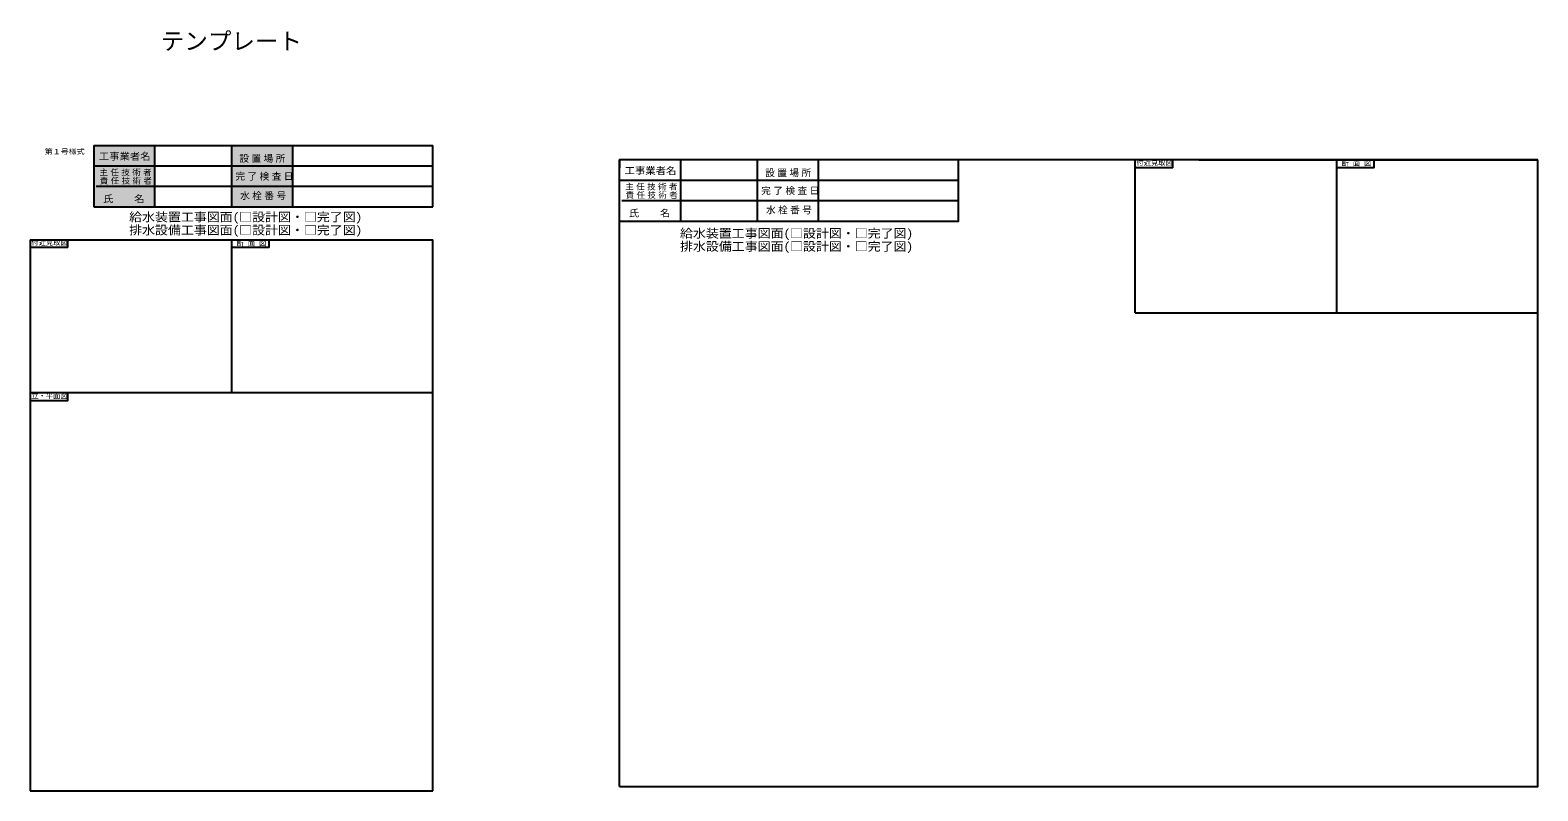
# Model space of a CAD drawing. Units: millimetres on the paper, enlarged 200 times, with parts at other scales. Extents: x -68086 to 61897, y -70419 to 69803.
# Drawn here: x -67334 to 60732, y 5211 to 69803 of the extents above; entities that cross this region are included whole.
import ezdxf
from ezdxf.enums import TextEntityAlignment as Align

# ---------------------------------------------------------------- set-up
doc = ezdxf.new("R2010")
doc.units = ezdxf.units.MM
doc.header["$LTSCALE"] = 200
doc.layers.add('0-0_芯', color=7, linetype='Continuous', lineweight=25)
doc.layers.add('1-0_芯', color=7, linetype='Continuous')
doc.styles.add('ＭＳ 明朝', font='')
doc.styles.get('ＭＳ 明朝').set_extended_font_data('MS Mincho')

msp = doc.modelspace()

# ---------------------------------------------------------------- linework, layer by layer
at = {"layer": '0-0_芯'}
for p, q in [((-61934.1, 60010.8), (-33134.1, 60010.8)), ((-61934.1, 60010.8), (-61934.1, 54810.8)), ((-56734.1, 54810.8), (-56734.1, 60010.8)), ((-50234.1, 60010.8), (-50234.1, 54810.8)), ((-45034.1, 54810.8), (-45034.1, 60010.8)), ((-33134.1, 54810.8), (-33134.1, 60010.8)), ((-61934.1, 58277.5), (-33134.1, 58277.5)), ((-17271, 5568.8), (-17271, 58792.7)), ((-12071, 53592.7), (-12071, 58792.7)), ((-5571, 58792.7), (-5571, 53592.7)), ((-371, 53592.7), (-371, 58792.7)), ((26531.6, 45792.7), (26531.6, 58792.7)), ((29731.6, 58126.1), (26531.6, 58126.1)), ((29731.6, 58126.1), (29731.6, 58792.7)), ((31931.6, 58792.7), (60731.6, 58792.7)), ((46831.6, 58126.1), (43631.6, 58126.1)), ((46831.6, 58126.1), (46831.6, 58792.7)), ((60731.6, 53592.7), (60731.6, 58792.7)), ((-61734.1, 56544.1), (-33134.1, 56544.1)), ((-17071, 55326), (11529, 55326)), ((-61934.1, 54810.8), (-33134.1, 54810.8)), ((-67334.1, 52010.8), (-33134.1, 52010.8)), ((-67334.1, 52010.8), (-50234.1, 52010.8)), ((-67334.1, 52010.8), (-67334.1, 5210.8)), ((-64134.1, 51344.2), (-67334.1, 51344.2)), ((-64134.1, 51344.2), (-64134.1, 52010.8)), ((-47034.1, 51344.2), (-50234.1, 51344.2)), ((-47034.1, 51344.2), (-47034.1, 52010.8)), ((-33134.1, 5210.8), (-33134.1, 52010.8)), ((26531.6, 45792.7), (60731.6, 45792.7)), ((-33134.1, 39010.8), (-67334.1, 39010.8)), ((-67334.1, 38344.2), (-67134.1, 38344.2)), ((-67334.1, 5210.8), (-33134.1, 5210.8))]:
    msp.add_line(p, q, dxfattribs=at)
at = {"layer": '0-0_芯', "color": 2, "lineweight": 9}
for p, q in [((-50234.1, 60010.8), (-45034.1, 60010.8)), ((43631.6, 58792.7), (48831.6, 58792.7))]:
    msp.add_line(p, q, dxfattribs=at)
at = {"layer": '0-0_芯'}
for points in [[(-17271, 5568.8), (60731.6, 5568.8), (60731.6, 58792.7)], [(60731.6, 58792.7), (-17271, 58792.7), (-17271, 58126.1)], [(-17271, 53592.7), (11529, 53592.7), (11529, 58792.7)], [(43631.6, 58792.7), (43631.6, 58487.8), (43631.6, 45792.7)], [(-17255.3, 57059.3), (-17271, 57059.3), (11529, 57059.3)], [(-50234.1, 52010.8), (-50234.1, 51705.9), (-50234.1, 39010.8)], [(-67334.1, 39010.8), (-67334.1, 38344.2), (-64134.1, 38344.2), (-64134.1, 39010.8)]]:
    msp.add_lwpolyline(points, dxfattribs=at)
at = {"layer": '0-0_芯', "color": 1}
for points in [[(-61934.1, 60010.8), (-56734.1, 60010.8), (-61934.1, 54810.8), (-56734.1, 54810.8)], [(-50234.1, 60010.8), (-45034.1, 60010.8), (-50234.1, 54810.8), (-45034.1, 54810.8)]]:
    msp.add_solid(points, dxfattribs=at)

# ---------------------------------------------------------------- texts
at = {"layer": '0-0_芯', "style": 'ＭＳ 明朝'}
for s, height, p in [('テンプレート', 1466, (-56238.8, 67702)), ('付近見取図', 439.9, (26634, 58200)), ('断 面 図', 439.9, (44055.5, 58157.5)), ('付近見取図', 439.9, (-67231.6, 51418.2)), ('断 面 図', 439.9, (-49810.1, 51375.6)), ('立・平面図', 439.9, (-67237.8, 38403.3))]:
    msp.add_text(s, height=height, dxfattribs=at).set_placement(p, align=Align.BOTTOM_LEFT)
at = {"layer": '0-0_芯', "style": 'ＭＳ 明朝', "width": 1.1}
for s, height, p in [('第１号様式', 439.9, (-66093.8, 59138.7)), ('工事業者名', 586.5, (-61504.1, 58620.8)), ('工事業者名', 586.5, (-16841.1, 57402.6)), ('氏\u3000\u3000名', 586.5, (-61140.1, 55011.7)), ('氏\u3000\u3000名', 586.5, (-16477.1, 53793.5))]:
    msp.add_text(s, height=height, dxfattribs=at).set_placement(p, align=Align.BOTTOM_LEFT)
at = {"layer": '0-0_芯', "attachment_point": 7, "style": 'ＭＳ 明朝'}
for s, insert, char_height in [('\\T1.25;設置場所', (-49560.9, 58544), 586.5), ('\\T1.29;主任技術者', (-61442.8, 57414.3), 513.2), ('\\T1.25;完了検査日', (-49896.7, 57026.5), 586.5), ('\\T1.25;設置場所', (-4897.9, 57325.8), 586.5), ('\\T1.29;責任技術者', (-61415.9, 56699.4), 513.2), ('\\T1.29;主任技術者', (-16779.7, 56196.1), 513.2), ('\\T1.25;完了検査日', (-5233.6, 55808.4), 586.5), ('\\T1.25;水栓番号', (-49493.8, 55388.2), 586.5), ('\\T1.29;責任技術者', (-16752.8, 55481.3), 513.2), ('\\T1.25;水栓番号', (-4830.7, 54170.1), 586.5)]:
    msp.add_mtext(s, dxfattribs=dict(at, insert=insert, char_height=char_height))
at = {"layer": '1-0_芯', "style": 'ＭＳ 明朝', "width": 1.1}
for s, p in [('給水装置工事図面(□設計図・□完了図)', (-58930.1, 53343.8)), ('排水設備工事図面(□設計図・□完了図)', (-58930.1, 52230.2)), ('給水装置工事図面(□設計図・□完了図)', (-12135.5, 51957.8)), ('排水設備工事図面(□設計図・□完了図)', (-12135.5, 50844.2))]:
    msp.add_text(s, height=733.1, dxfattribs=at).set_placement(p, align=Align.BOTTOM_LEFT)

doc.saveas('drawing.dxf')
